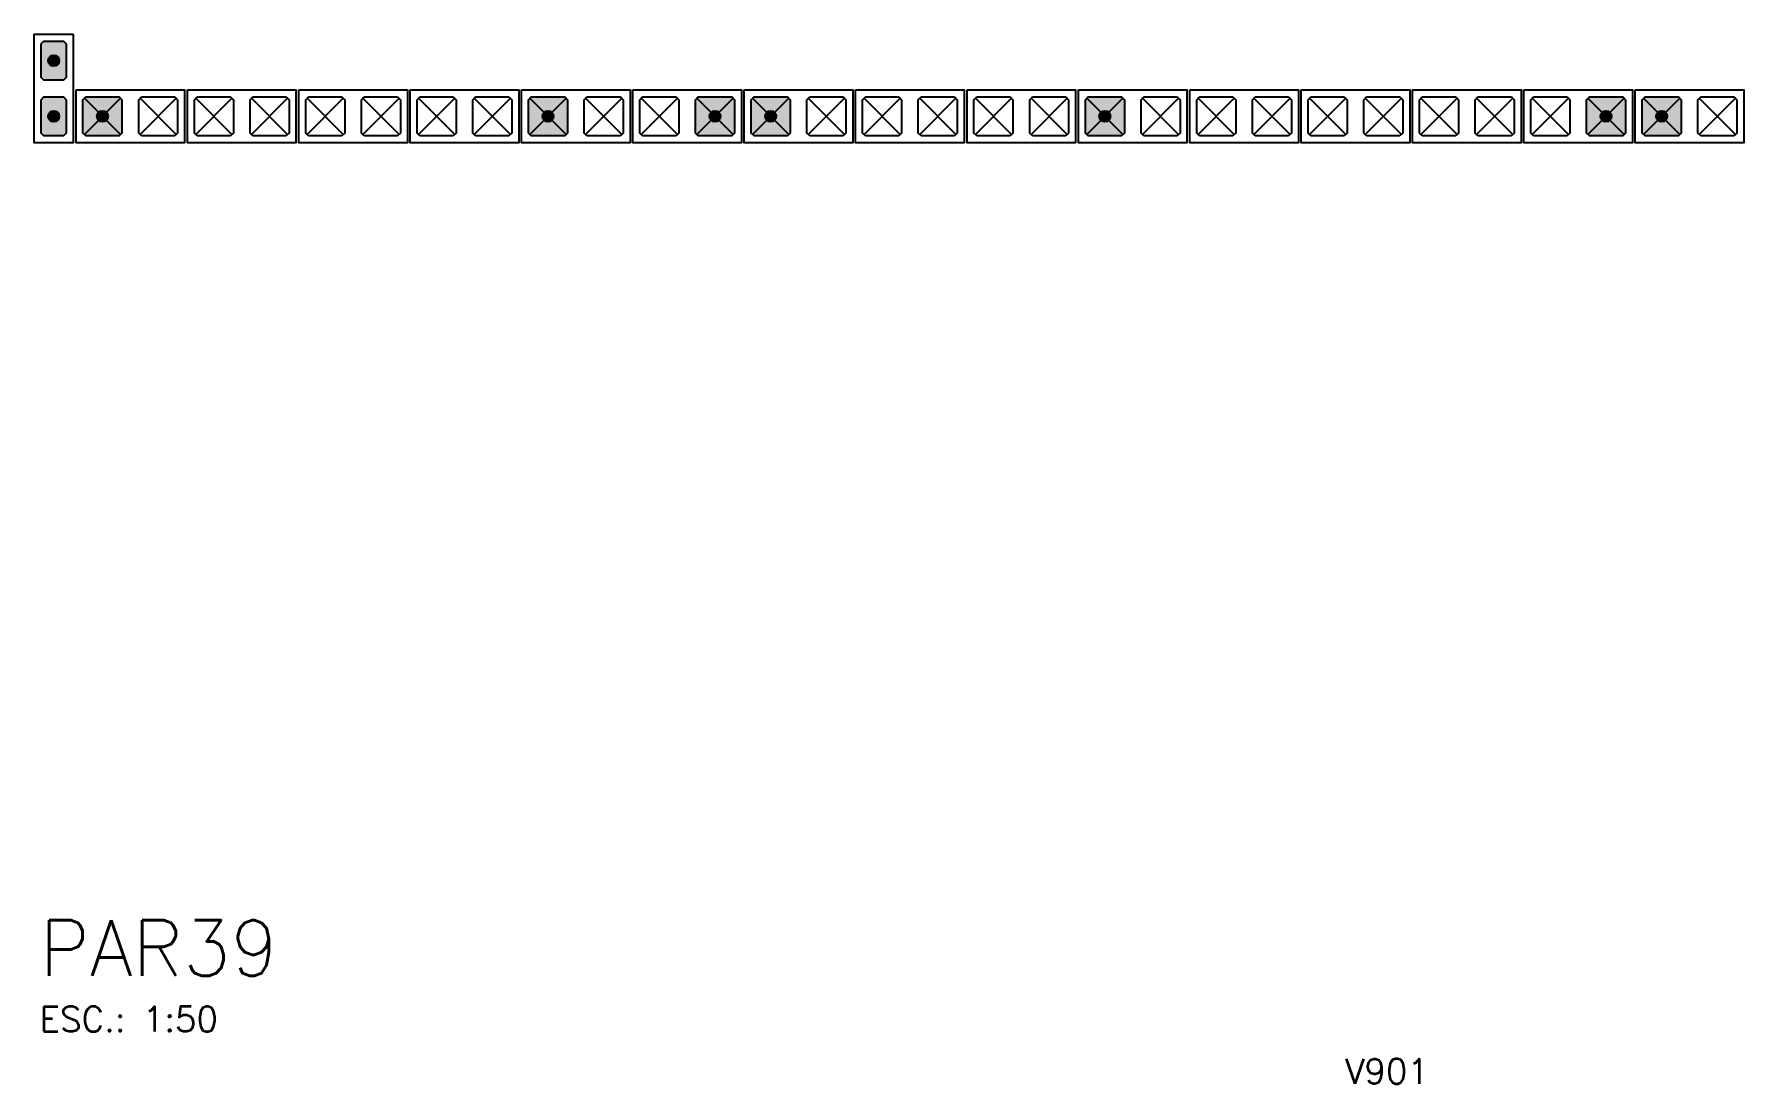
# Model space of a CAD drawing. Extents: x -1.9 to 86, y -1.5 to 61.
# Drawn here: x 6.99 to 19.27, y 19.35 to 26.89 of the extents above; entities that cross this region are included whole.
import ezdxf

# ---------------------------------------------------------------- set-up
doc = ezdxf.new("R2010")
doc.units = 0
doc.header["$MEASUREMENT"] = 0
doc.linetypes.add('ESTILO_TQS_0001', pattern=[0.45, 0.3, -0.15])
for name, color, linetype in [('PENA_01', 1, 'CONTINUOUS'), ('PENA_02', 2, 'CONTINUOUS'), ('PENA_03', 3, 'CONTINUOUS'), ('PENA_06', 6, 'CONTINUOUS'), ('PENA_11', 252, 'CONTINUOUS')]:
    doc.layers.add(name, color=color, linetype=linetype)
doc.styles.get("Standard").update_dxf_attribs({"font": 'ROMANS.SHX'})

msp = doc.modelspace()

# ---------------------------------------------------------------- linework, layer by layer
at = {"layer": 'PENA_01', "linetype": 'Continuous'}
for p, q in [((7.351, 26.172), (7.611, 26.432)), ((7.611, 26.172), (7.351, 26.432)), ((8.011, 26.172), (7.751, 26.432)), ((7.751, 26.172), (8.011, 26.432)), ((8.151, 26.172), (8.411, 26.432)), ((8.411, 26.172), (8.151, 26.432)), ((8.811, 26.172), (8.551, 26.432)), ((8.551, 26.172), (8.811, 26.432)), ((8.951, 26.172), (9.211, 26.432)), ((9.211, 26.172), (8.951, 26.432)), ((9.611, 26.172), (9.351, 26.432)), ((9.351, 26.172), (9.611, 26.432)), ((9.751, 26.172), (10.011, 26.432)), ((10.011, 26.172), (9.751, 26.432)), ((10.411, 26.172), (10.151, 26.432)), ((10.151, 26.172), (10.411, 26.432)), ((10.551, 26.172), (10.811, 26.432)), ((10.811, 26.172), (10.551, 26.432)), ((11.211, 26.172), (10.951, 26.432)), ((10.951, 26.172), (11.211, 26.432)), ((11.351, 26.172), (11.611, 26.432)), ((11.611, 26.172), (11.351, 26.432)), ((12.011, 26.172), (11.751, 26.432)), ((11.751, 26.172), (12.011, 26.432)), ((12.151, 26.172), (12.411, 26.432)), ((12.411, 26.172), (12.151, 26.432)), ((12.811, 26.172), (12.551, 26.432)), ((12.551, 26.172), (12.811, 26.432)), ((12.951, 26.172), (13.211, 26.432)), ((13.211, 26.172), (12.951, 26.432)), ((13.611, 26.172), (13.351, 26.432)), ((13.351, 26.172), (13.611, 26.432)), ((13.751, 26.172), (14.011, 26.432)), ((14.011, 26.172), (13.751, 26.432)), ((14.411, 26.172), (14.151, 26.432)), ((14.151, 26.172), (14.411, 26.432)), ((14.551, 26.172), (14.811, 26.432)), ((14.811, 26.172), (14.551, 26.432)), ((15.211, 26.172), (14.951, 26.432)), ((14.951, 26.172), (15.211, 26.432)), ((15.351, 26.172), (15.611, 26.432)), ((15.611, 26.172), (15.351, 26.432)), ((16.011, 26.172), (15.751, 26.432)), ((15.751, 26.172), (16.011, 26.432)), ((16.151, 26.172), (16.411, 26.432)), ((16.411, 26.172), (16.151, 26.432)), ((16.811, 26.172), (16.551, 26.432)), ((16.551, 26.172), (16.811, 26.432)), ((16.951, 26.172), (17.211, 26.432)), ((17.211, 26.172), (16.951, 26.432)), ((17.611, 26.172), (17.351, 26.432)), ((17.351, 26.172), (17.611, 26.432)), ((17.751, 26.172), (18.011, 26.432)), ((18.011, 26.172), (17.751, 26.432)), ((18.411, 26.172), (18.151, 26.432)), ((18.151, 26.172), (18.411, 26.432)), ((18.551, 26.172), (18.811, 26.432)), ((18.811, 26.172), (18.551, 26.432)), ((19.211, 26.172), (18.951, 26.432)), ((18.951, 26.172), (19.211, 26.432))]:
    msp.add_line(p, q, dxfattribs=at)
for points in [[(7.201, 26.842), (7.221, 26.822), (7.221, 26.582), (7.201, 26.562), (7.061, 26.562), (7.041, 26.582), (7.041, 26.822), (7.061, 26.842), (7.201, 26.842)], [(7.201, 26.442), (7.221, 26.422), (7.221, 26.182), (7.201, 26.162), (7.061, 26.162), (7.041, 26.182), (7.041, 26.422), (7.061, 26.442), (7.201, 26.442)]]:
    msp.add_lwpolyline(points, dxfattribs=at)
at = {"layer": 'PENA_02', "linetype": 'Continuous'}
for points in [[(7.271, 26.892), (7.271, 26.112), (6.991, 26.112), (6.991, 26.892), (7.271, 26.892)], [(7.291, 26.492), (8.071, 26.492), (8.071, 26.112), (7.291, 26.112), (7.291, 26.492)], [(8.091, 26.492), (8.871, 26.492), (8.871, 26.112), (8.091, 26.112), (8.091, 26.492)], [(8.891, 26.492), (9.671, 26.492), (9.671, 26.112), (8.891, 26.112), (8.891, 26.492)], [(9.691, 26.492), (10.471, 26.492), (10.471, 26.112), (9.691, 26.112), (9.691, 26.492)], [(10.491, 26.492), (11.271, 26.492), (11.271, 26.112), (10.491, 26.112), (10.491, 26.492)], [(11.291, 26.492), (12.071, 26.492), (12.071, 26.112), (11.291, 26.112), (11.291, 26.492)], [(12.091, 26.492), (12.871, 26.492), (12.871, 26.112), (12.091, 26.112), (12.091, 26.492)], [(12.891, 26.492), (13.671, 26.492), (13.671, 26.112), (12.891, 26.112), (12.891, 26.492)], [(13.691, 26.492), (14.471, 26.492), (14.471, 26.112), (13.691, 26.112), (13.691, 26.492)], [(14.491, 26.492), (15.271, 26.492), (15.271, 26.112), (14.491, 26.112), (14.491, 26.492)], [(15.291, 26.492), (16.071, 26.492), (16.071, 26.112), (15.291, 26.112), (15.291, 26.492)], [(16.091, 26.492), (16.871, 26.492), (16.871, 26.112), (16.091, 26.112), (16.091, 26.492)], [(16.891, 26.492), (17.671, 26.492), (17.671, 26.112), (16.891, 26.112), (16.891, 26.492)], [(17.691, 26.492), (18.471, 26.492), (18.471, 26.112), (17.691, 26.112), (17.691, 26.492)], [(18.491, 26.492), (19.271, 26.492), (19.271, 26.112), (18.491, 26.112), (18.491, 26.492)]]:
    msp.add_lwpolyline(points, dxfattribs=at)
at = {"layer": 'PENA_02', "linetype": 'ESTILO_TQS_0001'}
for points in [[(7.341, 26.422), (7.361, 26.442), (7.601, 26.442), (7.621, 26.422), (7.621, 26.182), (7.601, 26.162), (7.361, 26.162), (7.341, 26.182), (7.341, 26.422)], [(7.741, 26.422), (7.761, 26.442), (8.001, 26.442), (8.021, 26.422), (8.021, 26.182), (8.001, 26.162), (7.761, 26.162), (7.741, 26.182), (7.741, 26.422)], [(8.141, 26.422), (8.161, 26.442), (8.401, 26.442), (8.421, 26.422), (8.421, 26.182), (8.401, 26.162), (8.161, 26.162), (8.141, 26.182), (8.141, 26.422)], [(8.541, 26.422), (8.561, 26.442), (8.801, 26.442), (8.821, 26.422), (8.821, 26.182), (8.801, 26.162), (8.561, 26.162), (8.541, 26.182), (8.541, 26.422)], [(8.941, 26.422), (8.961, 26.442), (9.201, 26.442), (9.221, 26.422), (9.221, 26.182), (9.201, 26.162), (8.961, 26.162), (8.941, 26.182), (8.941, 26.422)], [(9.341, 26.422), (9.361, 26.442), (9.601, 26.442), (9.621, 26.422), (9.621, 26.182), (9.601, 26.162), (9.361, 26.162), (9.341, 26.182), (9.341, 26.422)], [(9.741, 26.422), (9.761, 26.442), (10.001, 26.442), (10.021, 26.422), (10.021, 26.182), (10.001, 26.162), (9.761, 26.162), (9.741, 26.182), (9.741, 26.422)], [(10.141, 26.422), (10.161, 26.442), (10.401, 26.442), (10.421, 26.422), (10.421, 26.182), (10.401, 26.162), (10.161, 26.162), (10.141, 26.182), (10.141, 26.422)], [(10.541, 26.422), (10.561, 26.442), (10.801, 26.442), (10.821, 26.422), (10.821, 26.182), (10.801, 26.162), (10.561, 26.162), (10.541, 26.182), (10.541, 26.422)], [(10.941, 26.422), (10.961, 26.442), (11.201, 26.442), (11.221, 26.422), (11.221, 26.182), (11.201, 26.162), (10.961, 26.162), (10.941, 26.182), (10.941, 26.422)], [(11.341, 26.422), (11.361, 26.442), (11.601, 26.442), (11.621, 26.422), (11.621, 26.182), (11.601, 26.162), (11.361, 26.162), (11.341, 26.182), (11.341, 26.422)], [(11.741, 26.422), (11.761, 26.442), (12.001, 26.442), (12.021, 26.422), (12.021, 26.182), (12.001, 26.162), (11.761, 26.162), (11.741, 26.182), (11.741, 26.422)], [(12.141, 26.422), (12.161, 26.442), (12.401, 26.442), (12.421, 26.422), (12.421, 26.182), (12.401, 26.162), (12.161, 26.162), (12.141, 26.182), (12.141, 26.422)], [(12.541, 26.422), (12.561, 26.442), (12.801, 26.442), (12.821, 26.422), (12.821, 26.182), (12.801, 26.162), (12.561, 26.162), (12.541, 26.182), (12.541, 26.422)], [(12.941, 26.422), (12.961, 26.442), (13.201, 26.442), (13.221, 26.422), (13.221, 26.182), (13.201, 26.162), (12.961, 26.162), (12.941, 26.182), (12.941, 26.422)], [(13.341, 26.422), (13.361, 26.442), (13.601, 26.442), (13.621, 26.422), (13.621, 26.182), (13.601, 26.162), (13.361, 26.162), (13.341, 26.182), (13.341, 26.422)], [(13.741, 26.422), (13.761, 26.442), (14.001, 26.442), (14.021, 26.422), (14.021, 26.182), (14.001, 26.162), (13.761, 26.162), (13.741, 26.182), (13.741, 26.422)], [(14.141, 26.422), (14.161, 26.442), (14.401, 26.442), (14.421, 26.422), (14.421, 26.182), (14.401, 26.162), (14.161, 26.162), (14.141, 26.182), (14.141, 26.422)], [(14.541, 26.422), (14.561, 26.442), (14.801, 26.442), (14.821, 26.422), (14.821, 26.182), (14.801, 26.162), (14.561, 26.162), (14.541, 26.182), (14.541, 26.422)], [(14.941, 26.422), (14.961, 26.442), (15.201, 26.442), (15.221, 26.422), (15.221, 26.182), (15.201, 26.162), (14.961, 26.162), (14.941, 26.182), (14.941, 26.422)], [(15.341, 26.422), (15.361, 26.442), (15.601, 26.442), (15.621, 26.422), (15.621, 26.182), (15.601, 26.162), (15.361, 26.162), (15.341, 26.182), (15.341, 26.422)], [(15.741, 26.422), (15.761, 26.442), (16.001, 26.442), (16.021, 26.422), (16.021, 26.182), (16.001, 26.162), (15.761, 26.162), (15.741, 26.182), (15.741, 26.422)], [(16.141, 26.422), (16.161, 26.442), (16.401, 26.442), (16.421, 26.422), (16.421, 26.182), (16.401, 26.162), (16.161, 26.162), (16.141, 26.182), (16.141, 26.422)], [(16.541, 26.422), (16.561, 26.442), (16.801, 26.442), (16.821, 26.422), (16.821, 26.182), (16.801, 26.162), (16.561, 26.162), (16.541, 26.182), (16.541, 26.422)], [(16.941, 26.422), (16.961, 26.442), (17.201, 26.442), (17.221, 26.422), (17.221, 26.182), (17.201, 26.162), (16.961, 26.162), (16.941, 26.182), (16.941, 26.422)], [(17.341, 26.422), (17.361, 26.442), (17.601, 26.442), (17.621, 26.422), (17.621, 26.182), (17.601, 26.162), (17.361, 26.162), (17.341, 26.182), (17.341, 26.422)], [(17.741, 26.422), (17.761, 26.442), (18.001, 26.442), (18.021, 26.422), (18.021, 26.182), (18.001, 26.162), (17.761, 26.162), (17.741, 26.182), (17.741, 26.422)], [(18.141, 26.422), (18.161, 26.442), (18.401, 26.442), (18.421, 26.422), (18.421, 26.182), (18.401, 26.162), (18.161, 26.162), (18.141, 26.182), (18.141, 26.422)], [(18.541, 26.422), (18.561, 26.442), (18.801, 26.442), (18.821, 26.422), (18.821, 26.182), (18.801, 26.162), (18.561, 26.162), (18.541, 26.182), (18.541, 26.422)], [(18.941, 26.422), (18.961, 26.442), (19.201, 26.442), (19.221, 26.422), (19.221, 26.182), (19.201, 26.162), (18.961, 26.162), (18.941, 26.182), (18.941, 26.422)]]:
    msp.add_lwpolyline(points, dxfattribs=at)
at = {"layer": 'PENA_03', "linetype": 'Continuous'}
for points in [[(7.061, 26.562), (7.041, 26.582), (7.041, 26.822), (7.061, 26.842), (7.201, 26.842), (7.221, 26.822), (7.221, 26.582), (7.201, 26.562), (7.061, 26.562)], [(7.061, 26.162), (7.041, 26.182), (7.041, 26.422), (7.061, 26.442), (7.201, 26.442), (7.221, 26.422), (7.221, 26.182), (7.201, 26.162), (7.061, 26.162)], [(7.621, 26.182), (7.601, 26.162), (7.361, 26.162), (7.341, 26.182), (7.341, 26.422), (7.361, 26.442), (7.601, 26.442), (7.621, 26.422), (7.621, 26.182)], [(10.821, 26.182), (10.801, 26.162), (10.561, 26.162), (10.541, 26.182), (10.541, 26.422), (10.561, 26.442), (10.801, 26.442), (10.821, 26.422), (10.821, 26.182)], [(12.021, 26.182), (12.001, 26.162), (11.761, 26.162), (11.741, 26.182), (11.741, 26.422), (11.761, 26.442), (12.001, 26.442), (12.021, 26.422), (12.021, 26.182)], [(12.421, 26.182), (12.401, 26.162), (12.161, 26.162), (12.141, 26.182), (12.141, 26.422), (12.161, 26.442), (12.401, 26.442), (12.421, 26.422), (12.421, 26.182)], [(14.821, 26.182), (14.801, 26.162), (14.561, 26.162), (14.541, 26.182), (14.541, 26.422), (14.561, 26.442), (14.801, 26.442), (14.821, 26.422), (14.821, 26.182)], [(18.421, 26.182), (18.401, 26.162), (18.161, 26.162), (18.141, 26.182), (18.141, 26.422), (18.161, 26.442), (18.401, 26.442), (18.421, 26.422), (18.421, 26.182)], [(18.821, 26.182), (18.801, 26.162), (18.561, 26.162), (18.541, 26.182), (18.541, 26.422), (18.561, 26.442), (18.801, 26.442), (18.821, 26.422), (18.821, 26.182)]]:
    msp.add_lwpolyline(points, dxfattribs=at)
for centre in [(7.131, 26.702), (7.131, 26.302), (7.481, 26.302), (10.681, 26.302), (11.881, 26.302), (12.281, 26.302), (14.681, 26.302), (18.281, 26.302), (18.681, 26.302)]:
    msp.add_circle(centre, 0.04, dxfattribs=at)
for points in [[(7.171, 26.702), (7.111, 26.737), (7.093, 26.716)], [(7.171, 26.702), (7.093, 26.716), (7.093, 26.689)], [(7.171, 26.702), (7.093, 26.689), (7.111, 26.668)], [(7.171, 26.702), (7.138, 26.742), (7.111, 26.737)], [(7.171, 26.702), (7.111, 26.668), (7.138, 26.663)], [(7.171, 26.702), (7.161, 26.728), (7.138, 26.742)], [(7.171, 26.702), (7.138, 26.663), (7.161, 26.677)], [(7.171, 26.702), (7.161, 26.677), (7.171, 26.702)], [(7.171, 26.302), (7.111, 26.337), (7.093, 26.316)], [(7.171, 26.302), (7.093, 26.316), (7.093, 26.289)], [(7.171, 26.302), (7.093, 26.289), (7.111, 26.268)], [(7.171, 26.302), (7.138, 26.342), (7.111, 26.337)], [(7.171, 26.302), (7.111, 26.268), (7.138, 26.263)], [(7.171, 26.302), (7.161, 26.328), (7.138, 26.342)], [(7.171, 26.302), (7.138, 26.263), (7.161, 26.277)], [(7.171, 26.302), (7.161, 26.277), (7.171, 26.302)], [(7.521, 26.302), (7.461, 26.337), (7.443, 26.316)], [(7.521, 26.302), (7.443, 26.316), (7.443, 26.289)], [(7.521, 26.302), (7.443, 26.289), (7.461, 26.268)], [(7.521, 26.302), (7.488, 26.342), (7.461, 26.337)], [(7.521, 26.302), (7.461, 26.268), (7.488, 26.263)], [(7.521, 26.302), (7.511, 26.328), (7.488, 26.342)], [(7.521, 26.302), (7.488, 26.263), (7.511, 26.277)], [(7.521, 26.302), (7.511, 26.277), (7.521, 26.302)], [(10.721, 26.302), (10.661, 26.337), (10.643, 26.316)], [(10.721, 26.302), (10.643, 26.316), (10.643, 26.289)], [(10.721, 26.302), (10.643, 26.289), (10.661, 26.268)], [(10.721, 26.302), (10.688, 26.342), (10.661, 26.337)], [(10.721, 26.302), (10.661, 26.268), (10.688, 26.263)], [(10.721, 26.302), (10.711, 26.328), (10.688, 26.342)], [(10.721, 26.302), (10.688, 26.263), (10.711, 26.277)], [(10.721, 26.302), (10.711, 26.277), (10.721, 26.302)], [(11.921, 26.302), (11.861, 26.337), (11.843, 26.316)], [(11.921, 26.302), (11.843, 26.316), (11.843, 26.289)], [(11.921, 26.302), (11.843, 26.289), (11.861, 26.268)], [(11.921, 26.302), (11.888, 26.342), (11.861, 26.337)], [(11.921, 26.302), (11.861, 26.268), (11.888, 26.263)], [(11.921, 26.302), (11.911, 26.328), (11.888, 26.342)], [(11.921, 26.302), (11.888, 26.263), (11.911, 26.277)], [(11.921, 26.302), (11.911, 26.277), (11.921, 26.302)], [(12.321, 26.302), (12.261, 26.337), (12.243, 26.316)], [(12.321, 26.302), (12.243, 26.316), (12.243, 26.289)], [(12.321, 26.302), (12.243, 26.289), (12.261, 26.268)], [(12.321, 26.302), (12.288, 26.342), (12.261, 26.337)], [(12.321, 26.302), (12.261, 26.268), (12.288, 26.263)], [(12.321, 26.302), (12.311, 26.328), (12.288, 26.342)], [(12.321, 26.302), (12.288, 26.263), (12.311, 26.277)], [(12.321, 26.302), (12.311, 26.277), (12.321, 26.302)], [(14.721, 26.302), (14.661, 26.337), (14.643, 26.316)], [(14.721, 26.302), (14.643, 26.316), (14.643, 26.289)], [(14.721, 26.302), (14.643, 26.289), (14.661, 26.268)], [(14.721, 26.302), (14.688, 26.342), (14.661, 26.337)], [(14.721, 26.302), (14.661, 26.268), (14.688, 26.263)], [(14.721, 26.302), (14.711, 26.328), (14.688, 26.342)], [(14.721, 26.302), (14.688, 26.263), (14.711, 26.277)], [(14.721, 26.302), (14.711, 26.277), (14.721, 26.302)], [(18.321, 26.302), (18.261, 26.337), (18.243, 26.316)], [(18.321, 26.302), (18.243, 26.316), (18.243, 26.289)], [(18.321, 26.302), (18.243, 26.289), (18.261, 26.268)], [(18.321, 26.302), (18.288, 26.342), (18.261, 26.337)], [(18.321, 26.302), (18.261, 26.268), (18.288, 26.263)], [(18.321, 26.302), (18.311, 26.328), (18.288, 26.342)], [(18.321, 26.302), (18.288, 26.263), (18.311, 26.277)], [(18.321, 26.302), (18.311, 26.277), (18.321, 26.302)], [(18.721, 26.302), (18.661, 26.337), (18.643, 26.316)], [(18.721, 26.302), (18.643, 26.316), (18.643, 26.289)], [(18.721, 26.302), (18.643, 26.289), (18.661, 26.268)], [(18.721, 26.302), (18.688, 26.342), (18.661, 26.337)], [(18.721, 26.302), (18.661, 26.268), (18.688, 26.263)], [(18.721, 26.302), (18.711, 26.328), (18.688, 26.342)], [(18.721, 26.302), (18.688, 26.263), (18.711, 26.277)], [(18.721, 26.302), (18.711, 26.277), (18.721, 26.302)]]:
    msp.add_solid(points, dxfattribs=at)
at = {"layer": 'PENA_11', "linetype": 'Continuous'}
for points in [[(7.061, 26.562), (7.041, 26.822), (7.061, 26.842)], [(7.061, 26.562), (7.041, 26.582), (7.041, 26.822)], [(7.061, 26.562), (7.061, 26.842), (7.201, 26.842)], [(7.061, 26.562), (7.201, 26.842), (7.221, 26.822)], [(7.061, 26.562), (7.221, 26.822), (7.221, 26.582)], [(7.061, 26.562), (7.221, 26.582), (7.201, 26.562)], [(7.061, 26.562), (7.201, 26.562), (7.061, 26.562)], [(7.061, 26.162), (7.041, 26.422), (7.061, 26.442)], [(7.061, 26.162), (7.041, 26.182), (7.041, 26.422)], [(7.061, 26.162), (7.061, 26.442), (7.201, 26.442)], [(7.061, 26.162), (7.201, 26.442), (7.221, 26.422)], [(7.061, 26.162), (7.221, 26.422), (7.221, 26.182)], [(7.621, 26.182), (7.341, 26.422), (7.361, 26.442)], [(7.621, 26.182), (7.341, 26.182), (7.341, 26.422)], [(7.621, 26.182), (7.361, 26.442), (7.601, 26.442)], [(7.621, 26.182), (7.601, 26.442), (7.621, 26.422)], [(7.621, 26.182), (7.621, 26.422), (7.621, 26.182)], [(10.821, 26.182), (10.541, 26.422), (10.561, 26.442)], [(10.821, 26.182), (10.541, 26.182), (10.541, 26.422)], [(10.821, 26.182), (10.561, 26.442), (10.801, 26.442)], [(10.821, 26.182), (10.801, 26.442), (10.821, 26.422)], [(10.821, 26.182), (10.821, 26.422), (10.821, 26.182)], [(12.021, 26.182), (11.741, 26.422), (11.761, 26.442)], [(12.021, 26.182), (11.741, 26.182), (11.741, 26.422)], [(12.021, 26.182), (11.761, 26.442), (12.001, 26.442)], [(12.021, 26.182), (12.001, 26.442), (12.021, 26.422)], [(12.021, 26.182), (12.021, 26.422), (12.021, 26.182)], [(12.421, 26.182), (12.141, 26.422), (12.161, 26.442)], [(12.421, 26.182), (12.141, 26.182), (12.141, 26.422)], [(12.421, 26.182), (12.161, 26.442), (12.401, 26.442)], [(12.421, 26.182), (12.401, 26.442), (12.421, 26.422)], [(12.421, 26.182), (12.421, 26.422), (12.421, 26.182)], [(14.821, 26.182), (14.541, 26.422), (14.561, 26.442)], [(14.821, 26.182), (14.541, 26.182), (14.541, 26.422)], [(14.821, 26.182), (14.561, 26.442), (14.801, 26.442)], [(14.821, 26.182), (14.801, 26.442), (14.821, 26.422)], [(14.821, 26.182), (14.821, 26.422), (14.821, 26.182)], [(18.421, 26.182), (18.141, 26.422), (18.161, 26.442)], [(18.421, 26.182), (18.141, 26.182), (18.141, 26.422)], [(18.421, 26.182), (18.161, 26.442), (18.401, 26.442)], [(18.421, 26.182), (18.401, 26.442), (18.421, 26.422)], [(18.421, 26.182), (18.421, 26.422), (18.421, 26.182)], [(18.821, 26.182), (18.541, 26.422), (18.561, 26.442)], [(18.821, 26.182), (18.541, 26.182), (18.541, 26.422)], [(18.821, 26.182), (18.561, 26.442), (18.801, 26.442)], [(18.821, 26.182), (18.801, 26.442), (18.821, 26.422)], [(18.821, 26.182), (18.821, 26.422), (18.821, 26.182)], [(7.061, 26.162), (7.221, 26.182), (7.201, 26.162)], [(7.061, 26.162), (7.201, 26.162), (7.061, 26.162)], [(7.621, 26.182), (7.361, 26.162), (7.341, 26.182)], [(7.621, 26.182), (7.601, 26.162), (7.361, 26.162)], [(10.821, 26.182), (10.561, 26.162), (10.541, 26.182)], [(10.821, 26.182), (10.801, 26.162), (10.561, 26.162)], [(12.021, 26.182), (11.761, 26.162), (11.741, 26.182)], [(12.021, 26.182), (12.001, 26.162), (11.761, 26.162)], [(12.421, 26.182), (12.161, 26.162), (12.141, 26.182)], [(12.421, 26.182), (12.401, 26.162), (12.161, 26.162)], [(14.821, 26.182), (14.561, 26.162), (14.541, 26.182)], [(14.821, 26.182), (14.801, 26.162), (14.561, 26.162)], [(18.421, 26.182), (18.161, 26.162), (18.141, 26.182)], [(18.421, 26.182), (18.401, 26.162), (18.161, 26.162)], [(18.821, 26.182), (18.561, 26.162), (18.541, 26.182)], [(18.821, 26.182), (18.801, 26.162), (18.561, 26.162)]]:
    msp.add_solid(points, dxfattribs=at)

# ---------------------------------------------------------------- texts
at = {"layer": 'PENA_03', "linetype": 'Continuous'}
for s, p in [('ESC.: 1:50', (7.03, 19.729)), ('V901', (16.407, 19.354))]:
    msp.add_text(s, height=0.18, dxfattribs=at).set_placement(p)
at = {"layer": 'PENA_06', "linetype": 'Continuous'}
msp.add_text('PAR39', height=0.4, dxfattribs=at).set_placement((7.03, 20.129))

doc.saveas('drawing.dxf')
